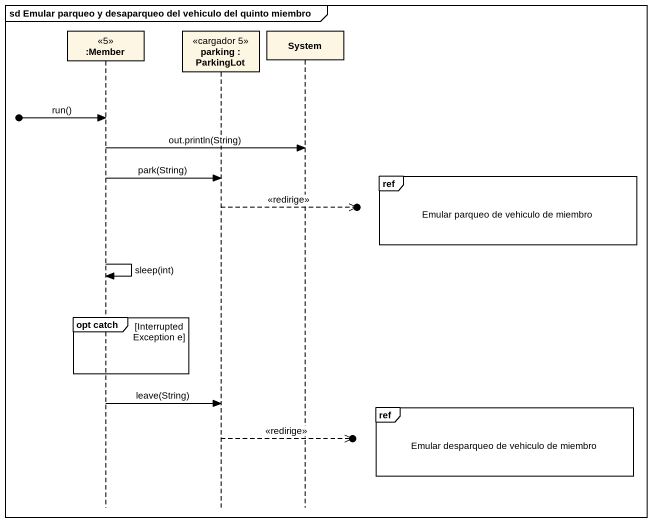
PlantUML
@startuml
mainframe sd Emular parqueo y desaparqueo del vehiculo del quinto miembro
hide footbox
participant ":Member" as Member <<5>>
participant "parking : ParkingLot" as parking <<cargador 5>>
participant System

[o-> Member : run()
Member -> System : out.println(String)
ref over System : Emular parqueo de vehiculo de miembro
Member -> parking : park(String)
parking -->>o] : <<redirige>>
Member -> Member : sleep(int)
group opt catch [InterruptedException e]
end
Member -> parking : leave(String)
ref over System : Emular desparqueo de vehiculo de miembro
parking -->>o] : <<redirige>>
@enduml
